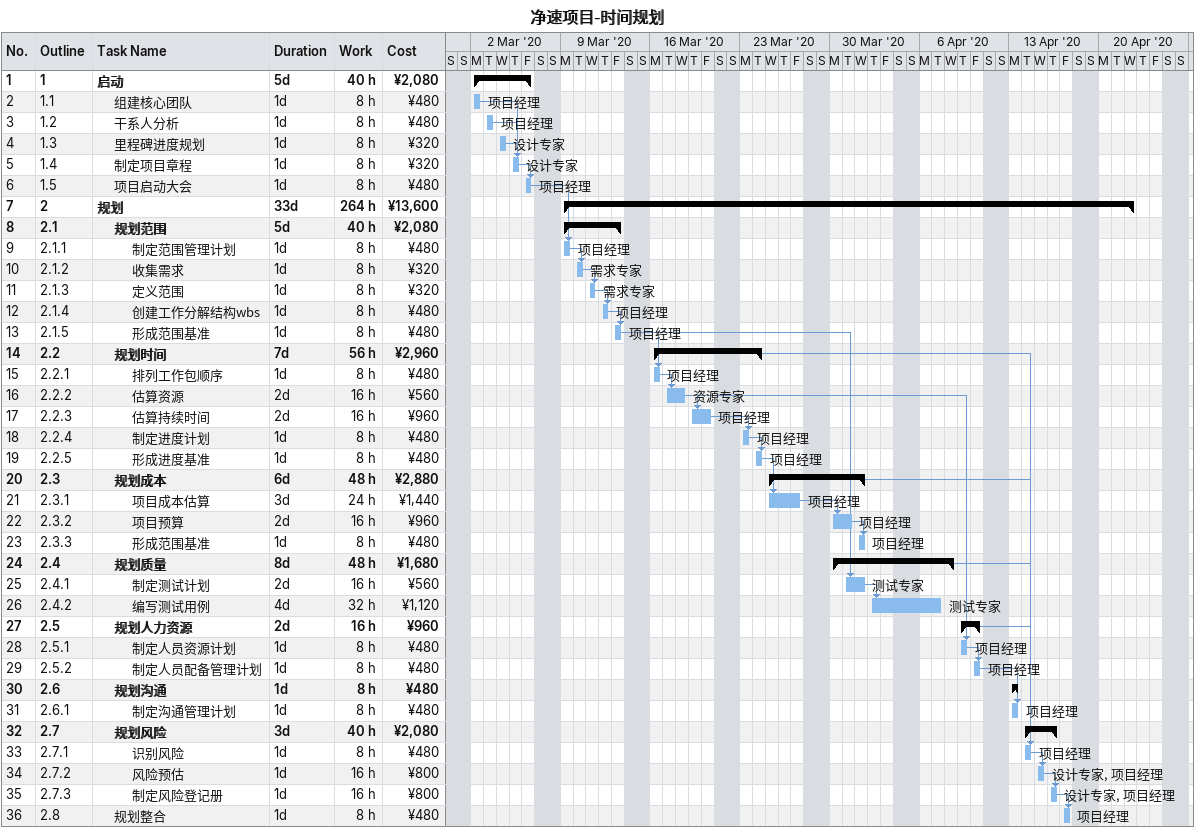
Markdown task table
净速项目-时间规划

| ID | WBS | Task | Duration | Start | Finish | Predecessors | Resources | Work (h) | Cost (¥) |
|---|---|---|---|---|---|---|---|---|---|
| 1 | 1 | **启动** | 5d | 2020-03-02 | 2020-03-06 |  |  | 40 | 2080 |
| 2 | 1.1 | 组建核心团队 | 1d | 2020-03-02 | 2020-03-02 |  | 项目经理 | 8 | 480 |
| 3 | 1.2 | 干系人分析 | 1d | 2020-03-03 | 2020-03-03 |  | 项目经理 | 8 | 480 |
| 4 | 1.3 | 里程碑进度规划 | 1d | 2020-03-04 | 2020-03-04 |  | 设计专家 | 8 | 320 |
| 5 | 1.4 | 制定项目章程 | 1d | 2020-03-05 | 2020-03-05 | 2, 3, 4 | 设计专家 | 8 | 320 |
| 6 | 1.5 | 项目启动大会 | 1d | 2020-03-06 | 2020-03-06 | 5 | 项目经理 | 8 | 480 |
| 7 | 2 | **规划** | 33d | 2020-03-09 | 2020-04-22 |  |  | 264 | 13600 |
| 8 | 2.1 | **规划范围** | 5d | 2020-03-09 | 2020-03-13 |  |  | 40 | 2080 |
| 9 | 2.1.1 | 制定范围管理计划 | 1d | 2020-03-09 | 2020-03-09 | 6 | 项目经理 | 8 | 480 |
| 10 | 2.1.2 | 收集需求 | 1d | 2020-03-10 | 2020-03-10 | 9 | 需求专家 | 8 | 320 |
| 11 | 2.1.3 | 定义范围 | 1d | 2020-03-11 | 2020-03-11 | 10 | 需求专家 | 8 | 320 |
| 12 | 2.1.4 | 创建工作分解结构wbs | 1d | 2020-03-12 | 2020-03-12 | 11 | 项目经理 | 8 | 480 |
| 13 | 2.1.5 | 形成范围基准 | 1d | 2020-03-13 | 2020-03-13 | 12 | 项目经理 | 8 | 480 |
| 14 | 2.2 | **规划时间** | 7d | 2020-03-16 | 2020-03-24 |  |  | 56 | 2960 |
| 15 | 2.2.1 | 排列工作包顺序 | 1d | 2020-03-16 | 2020-03-16 | 13 | 项目经理 | 8 | 480 |
| 16 | 2.2.2 | 估算资源 | 2d | 2020-03-17 | 2020-03-18 | 15 | 资源专家 | 16 | 560 |
| 17 | 2.2.3 | 估算持续时间 | 2d | 2020-03-19 | 2020-03-20 | 16 | 项目经理 | 16 | 960 |
| 18 | 2.2.4 | 制定进度计划 | 1d | 2020-03-23 | 2020-03-23 | 17 | 项目经理 | 8 | 480 |
| 19 | 2.2.5 | 形成进度基准 | 1d | 2020-03-24 | 2020-03-24 | 18 | 项目经理 | 8 | 480 |
| 20 | 2.3 | **规划成本** | 6d | 2020-03-25 | 2020-04-01 |  |  | 48 | 2880 |
| 21 | 2.3.1 | 项目成本估算 | 3d | 2020-03-25 | 2020-03-27 | 19 | 项目经理 | 24 | 1440 |
| 22 | 2.3.2 | 项目预算 | 2d | 2020-03-30 | 2020-03-31 | 21 | 项目经理 | 16 | 960 |
| 23 | 2.3.3 | 形成范围基准 | 1d | 2020-04-01 | 2020-04-01 | 22 | 项目经理 | 8 | 480 |
| 24 | 2.4 | **规划质量** | 8d | 2020-03-30 | 2020-04-08 |  |  | 48 | 1680 |
| 25 | 2.4.1 | 制定测试计划 | 2d | 2020-03-31 | 2020-04-01 | 13 | 测试专家 | 16 | 560 |
| 26 | 2.4.2 | 编写测试用例 | 4d | 2020-04-02 | 2020-04-07 | 25 | 测试专家 | 32 | 1120 |
| 27 | 2.5 | **规划人力资源** | 2d | 2020-04-09 | 2020-04-10 |  |  | 16 | 960 |
| 28 | 2.5.1 | 制定人员资源计划 | 1d | 2020-04-09 | 2020-04-09 | 16 | 项目经理 | 8 | 480 |
| 29 | 2.5.2 | 制定人员配备管理计划 | 1d | 2020-04-10 | 2020-04-10 | 28 | 项目经理 | 8 | 480 |
| 30 | 2.6 | **规划沟通** | 1d | 2020-04-13 | 2020-04-13 |  |  | 8 | 480 |
| 31 | 2.6.1 | 制定沟通管理计划 | 1d | 2020-04-13 | 2020-04-13 | 29 | 项目经理 | 8 | 480 |
| 32 | 2.7 | **规划风险** | 3d | 2020-04-14 | 2020-04-16 |  |  | 40 | 2080 |
| 33 | 2.7.1 | 识别风险 | 1d | 2020-04-14 | 2020-04-14 | 14, 20, 24, 27 | 项目经理 | 8 | 480 |
| 34 | 2.7.2 | 风险预估 | 1d | 2020-04-15 | 2020-04-15 | 33 | 设计专家, 项目经理 | 16 | 800 |
| 35 | 2.7.3 | 制定风险登记册 | 1d | 2020-04-16 | 2020-04-16 | 34 | 设计专家, 项目经理 | 16 | 800 |
| 36 | 2.8 | 规划整合 | 1d | 2020-04-17 | 2020-04-17 | 35 | 项目经理 | 8 | 480 |
